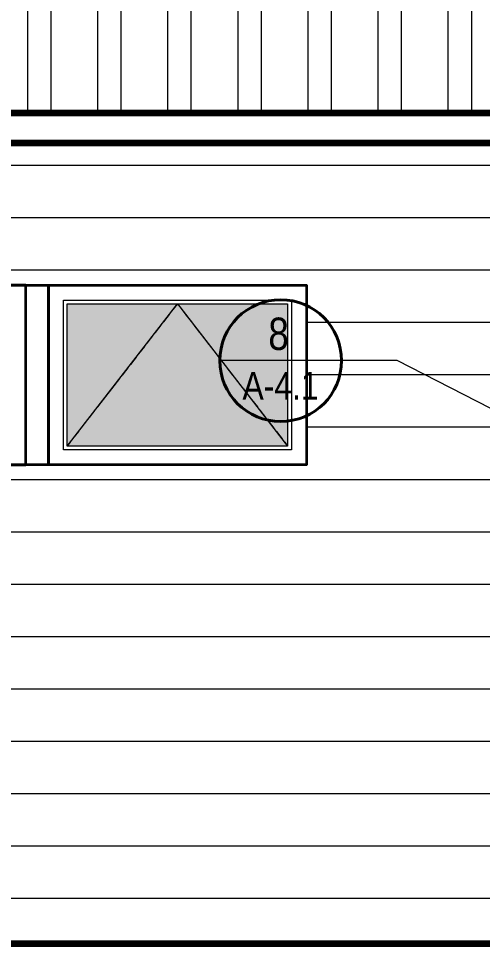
# Model space of a CAD drawing. Header units: inches. Extents: x -3905 to 10892, y 1064 to 9590.
# Drawn here: x 1521.3 to 1583.4, y 3406.7 to 3530.3 of the extents above; entities that cross this region are included whole.
import ezdxf
from ezdxf.enums import TextEntityAlignment as Align

# ---------------------------------------------------------------- set-up
doc = ezdxf.new("R2010")
doc.units = ezdxf.units.IN
doc.header["$MEASUREMENT"] = 0
doc.linetypes.add('MYPHANTOM', pattern=[1.6875, 1.25, -0.0625, 0.125, -0.0625, 0.125, -0.0625])
doc.layers.add('ELEVATIONS', color=40, linetype='Continuous', lineweight=0)
doc.layers.add('SECTIONS', color=70, linetype='Continuous', lineweight=0)
doc.styles.add('DS-TXT1', font='arial.ttf', dxfattribs={"oblique": 10})
doc.styles.add('Title', font='swissck.ttf')
doc.dimstyles.new('DS-Fraction$7', dxfattribs={"dimtxt": 0.125, "dimasz": 0.125, "dimexe": 0.06, "dimexo": 0.06, "dimgap": 0.02, "dimtad": 0, "dimdec": 3, "dimzin": 0, "dimdsep": 46, "dimlunit": 4, "dimtxsty": 'DS-TXT1', "dimblk": 'BOXFILLED', "dimcen": -0.06, "dimclrd": 256, "dimclre": 256, "dimclrt": 256, "dimadec": 0, "dimazin": 0, "dimtfac": 1, "dimtdec": 3, "dimtmove": 1, "dimatfit": 3, "dimfxl": 1, "dimfrac": 2, "dimtolj": 1, "dimtzin": 0, "dimlwd": 0, "dimlwe": -1, "dimarcsym": 0})

# ---------------------------------------------------------------- blocks, each defined once
blk = doc.blocks.new('_BoxFilled')
at = {"color": 0, "linetype": 'ByBlock', "lineweight": -2}
blk.add_line((-0.5, 0), (-1, 0), dxfattribs=at)
at = {"color": 0, "linetype": 'ByBlock'}
blk.add_solid([(-0.5, 0.5), (0.5, 0.5), (-0.5, -0.5), (0.5, -0.5)], dxfattribs=at)
blk = doc.blocks.new('DETAIL-BUBBLE')
at = {"linetype": 'Continuous', "lineweight": 0}
blk.add_line((0, 0), (-16.27, 0), dxfattribs=at)
at = {"linetype": 'Continuous', "lineweight": 40}
blk.add_circle((-8.14, 0), 8.14, dxfattribs=at)
at = {"linetype": 'Continuous', "lineweight": 0, "style": 'Title'}
blk.add_attdef('1', (-9.8, 1.43), '', height=4.32, dxfattribs=at)
blk.add_attdef('A7.0', text='', height=3.72, dxfattribs=at).set_placement((-8.16, -5.22), align=Align.CENTER)

msp = doc.modelspace()

# ---------------------------------------------------------------- hatches: boundary and pattern name
at = {"layer": 'ELEVATIONS', "linetype": 'Continuous', "lineweight": 5}
h = msp.add_hatch(dxfattribs=at)
h.set_pattern_fill('ANSI32', color=256, scale=25, angle=45)
h.set_pattern_definition([(90, (-1524.341, 8.977), (-9.375, 2e-15), []), (90, (-1521.216, 12.102), (-9.375, 2e-15), [])])
h.paths.add_polyline_path([(1845.10399, 3577.82173), (1447.10399, 3577.82173), (1423.10399, 3577.82173), (1423.10399, 3517.69637), (1845.10399, 3517.69637)])
h = msp.add_hatch(color=254, dxfattribs=at)
h.dxf.hatch_style = 1
h.paths.add_polyline_path([(1557.30327, 3492.1647), (1527.80327, 3492.1647), (1527.80327, 3473.1647), (1557.30327, 3473.1647)])

# ---------------------------------------------------------------- linework, layer by layer
at = {"layer": 'ELEVATIONS', "linetype": 'Continuous', "lineweight": 90}
for p, q in [((1423.10399, 3517.69637), (1845.10399, 3517.69637)), ((1423.10399, 3513.69637), (1845.10399, 3513.69637)), ((1083.83098, 3406.6647), (1888.83207, 3406.6647))]:
    msp.add_line(p, q, dxfattribs=at)
at = {"layer": 'ELEVATIONS', "linetype": 'Continuous', "lineweight": 5}
for p, q in [((1820.35399, 3510.6647), (1450.59653, 3510.6647)), ((1820.35399, 3503.6647), (1450.59653, 3503.6647)), ((1820.35399, 3496.6647), (1450.59653, 3496.6647)), ((1522.30327, 3494.6647), (1525.30327, 3494.6647)), ((1612.80327, 3489.6647), (1559.80327, 3489.6647)), ((1612.80327, 3482.6647), (1559.80327, 3482.6647)), ((1612.80327, 3475.6647), (1559.80327, 3475.6647)), ((1612.80327, 3468.6647), (1450.59653, 3468.6647)), ((1820.35399, 3461.6647), (1450.59653, 3461.6647)), ((1820.35399, 3454.6647), (1450.59653, 3454.6647)), ((1820.35399, 3447.6647), (1450.59653, 3447.6647)), ((1820.35399, 3440.6647), (1450.59653, 3440.6647)), ((1820.35399, 3433.6647), (1450.59653, 3433.6647)), ((1820.35399, 3426.6647), (1450.59653, 3426.6647)), ((1820.35399, 3419.6647), (1450.59653, 3419.6647))]:
    msp.add_line(p, q, dxfattribs=at)
at = {"layer": 'ELEVATIONS', "linetype": 'MYPHANTOM', "lineweight": 5}
for q in [(1527.80327, 3473.1647), (1557.30327, 3473.1647)]:
    msp.add_line((1542.55327, 3492.1647), q, dxfattribs=at)
at = {"layer": 'ELEVATIONS', "linetype": 'Continuous', "lineweight": 9}
for p, q in [((1527.80327, 3473.1647), (1542.55327, 3492.1647)), ((1542.55327, 3492.1647), (1557.30327, 3473.1647))]:
    msp.add_line(p, q, dxfattribs=at)
at = {"layer": 'ELEVATIONS', "linetype": 'Continuous', "lineweight": 18}
msp.add_line((1823.85399, 3412.6647), (1447.09618, 3412.6647), dxfattribs=at)
at = {"layer": 'ELEVATIONS', "linetype": 'Continuous', "lineweight": 35}
for points in [[(1487.80327, 3470.6647), (1522.30327, 3470.6647), (1522.30327, 3494.6647), (1487.80327, 3494.6647)], [(1487.80327, 3494.6647), (1559.80327, 3494.6647), (1559.80327, 3470.6647), (1487.80327, 3470.6647)], [(1522.30327, 3494.6647), (1525.30327, 3494.6647), (1525.30327, 3470.6647), (1522.30327, 3470.6647)], [(1559.80327, 3470.6647), (1525.30327, 3470.6647), (1525.30327, 3494.6647), (1559.80327, 3494.6647)]]:
    msp.add_lwpolyline(points, close=True, dxfattribs=at)
at = {"layer": 'ELEVATIONS', "linetype": 'Continuous', "lineweight": 5}
for points in [[(1557.80327, 3472.6647), (1527.30327, 3472.6647), (1527.30327, 3492.6647), (1557.80327, 3492.6647)], [(1557.30327, 3473.1647), (1527.80327, 3473.1647), (1527.80327, 3492.1647), (1557.30327, 3492.1647)]]:
    msp.add_lwpolyline(points, close=True, dxfattribs=at)

# ---------------------------------------------------------------- block references
at = {"layer": 'SECTIONS', "linetype": 'Continuous', "lineweight": 5}
msp.add_blockref('DETAIL-BUBBLE', (1564.51241, 3484.57821), dxfattribs=at).add_auto_attribs({'1': '8', 'A7.0': 'A-4.1'})

# ---------------------------------------------------------------- leaders
at = {"layer": 'SECTIONS', "linetype": 'Continuous', "lineweight": 20}
msp.add_leader([(1602.44474, 3468.9339), (1571.95151, 3484.57821), (1564.51241, 3484.57821)], dimstyle='DS-Fraction$7', override={"dimscale": 24, "dimgap": 0.02, "dimtad": 0}, dxfattribs=at)

doc.saveas('drawing.dxf')
